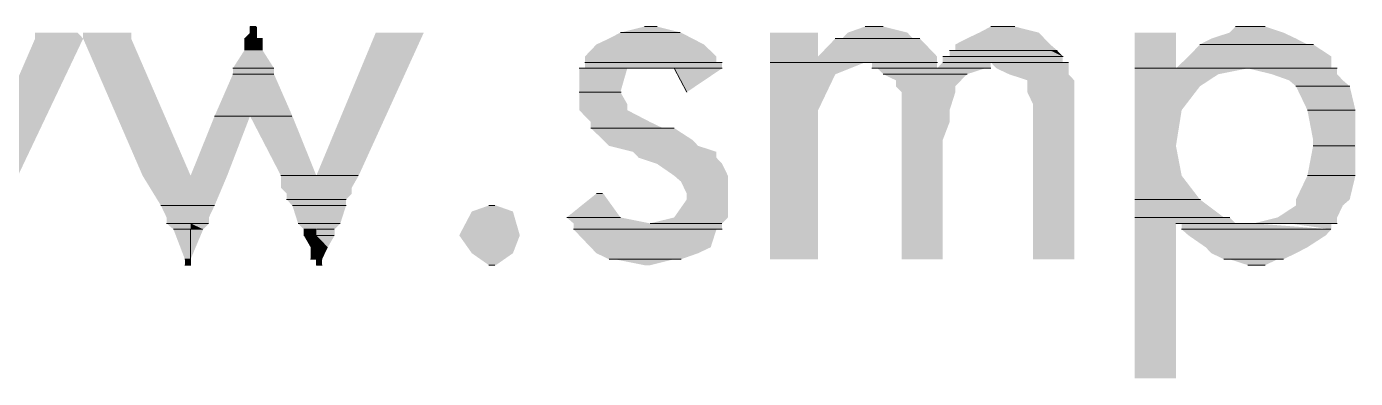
# Model space of a CAD drawing. Header units: inches. Extents: x 0.9 to 46, y 0.8 to 32.4.
# Drawn here: x 44.925 to 45.2959, y 24.5346 to 24.6329 of the extents above; entities that cross this region are included whole.
import ezdxf

# ---------------------------------------------------------------- set-up
doc = ezdxf.new("R2010")
doc.units = ezdxf.units.IN
doc.header["$MEASUREMENT"] = 0
doc.layers.add('PDF_Geometry', color=7, linetype='Continuous')
doc.layers.add('PDF_Solid Fills', color=7, linetype='Continuous')

msp = doc.modelspace()

# ---------------------------------------------------------------- linework, layer by layer
at = {"layer": 'PDF_Geometry', "lineweight": 20}
for points in [[(44.98736, 24.63289), (44.98902, 24.63289)], [(44.98736, 24.6312), (44.98736, 24.63287)], [(44.98736, 24.6312), (44.98736, 24.63287)], [(45.09903, 24.63289), (45.09744, 24.63289), (45.10095, 24.63289)], [(45.16252, 24.63289), (45.15902, 24.63289), (45.16412, 24.63289)], [(45.19762, 24.63289), (45.19411, 24.63289), (45.20081, 24.63289)], [(45.19762, 24.63289), (45.19929, 24.63289)], [(45.19762, 24.63289), (45.20081, 24.63289)], [(45.2659, 24.63289), (45.26239, 24.63289), (45.27069, 24.63289)], [(45.2675, 24.63289), (45.2659, 24.63289), (45.26909, 24.63289)], [(45.2659, 24.63289), (45.27069, 24.63289)], [(44.98577, 24.62954), (44.98744, 24.62954)], [(44.98577, 24.62954), (44.98744, 24.62954)], [(44.98577, 24.62954), (44.98744, 24.62954)], [(44.98577, 24.62954), (44.98744, 24.62954)], [(44.98736, 24.62954), (44.98736, 24.63121)], [(44.98736, 24.6312), (44.98902, 24.6312)], [(44.98736, 24.6312), (44.98902, 24.6312)], [(44.98736, 24.62954), (44.98902, 24.62954)], [(44.98736, 24.62954), (44.98902, 24.62954)], [(44.98736, 24.62954), (44.99069, 24.62954)], [(44.98736, 24.62954), (44.99087, 24.62954)], [(45.09074, 24.6312), (45.1074, 24.6312)], [(45.09074, 24.6312), (45.1074, 24.6312)], [(45.15263, 24.62954), (45.15072, 24.62954), (45.17433, 24.62954)], [(45.15072, 24.62954), (45.17405, 24.62954)], [(45.15072, 24.62954), (45.17405, 24.62954)], [(45.15263, 24.62954), (45.17433, 24.62954)], [(44.98577, 24.62789), (44.98744, 24.62789)], [(44.98577, 24.62789), (44.98744, 24.62789)], [(44.98736, 24.62789), (44.99069, 24.62789)], [(44.98736, 24.62789), (44.99069, 24.62789)], [(45.18262, 24.62454), (45.18071, 24.62454), (45.20241, 24.62454)], [(45.18071, 24.62454), (45.20237, 24.62454)], [(45.18071, 24.62454), (45.20237, 24.62454)], [(45.18071, 24.62454), (45.2007, 24.62454)], [(45.18071, 24.62454), (45.20241, 24.62454), (45.20081, 24.62454)], [(45.18422, 24.62623), (45.18262, 24.62623), (45.2107, 24.62623)], [(45.18262, 24.62454), (45.20432, 24.62454), (45.20241, 24.62454)], [(45.18422, 24.62623), (45.21262, 24.62623), (45.2107, 24.62623)], [(45.20241, 24.62454), (45.20081, 24.62454), (45.21421, 24.62454)], [(45.20432, 24.62454), (45.20241, 24.62454), (45.21421, 24.62454)], [(45.20241, 24.62454), (45.21407, 24.62454)], [(45.20241, 24.62454), (45.21407, 24.62454)], [(45.20241, 24.62454), (45.21407, 24.62454)], [(45.20432, 24.62454), (45.21431, 24.62454)], [(45.2107, 24.62623), (45.21236, 24.62623)], [(45.2525, 24.62789), (45.28417, 24.62789)], [(45.2525, 24.62789), (45.28408, 24.62789)], [(44.98257, 24.62122), (44.98758, 24.62122)], [(44.98257, 24.62122), (44.98758, 24.62122)], [(44.98257, 24.62122), (44.98758, 24.62122)], [(44.98257, 24.62122), (44.98758, 24.62122)], [(44.98736, 24.62122), (44.99402, 24.62122)], [(44.98736, 24.62122), (44.99402, 24.62122)], [(44.98736, 24.62122), (44.99402, 24.62122)], [(44.98736, 24.62122), (44.99402, 24.62122)], [(45.08085, 24.62122), (45.07925, 24.62122), (45.09265, 24.62122)], [(45.08085, 24.62288), (45.08419, 24.62288)], [(45.08085, 24.62288), (45.11754, 24.62288)], [(45.08085, 24.62288), (45.11751, 24.62288)], [(45.08085, 24.62288), (45.08918, 24.62288)], [(45.08085, 24.62288), (45.08914, 24.62288)], [(45.08085, 24.62288), (45.09251, 24.62288)], [(45.08085, 24.62288), (45.09265, 24.62288)], [(45.08085, 24.62288), (45.09918, 24.62288)], [(45.08085, 24.62288), (45.09903, 24.62288)], [(45.08085, 24.62122), (45.09903, 24.62122), (45.09265, 24.62122)], [(45.08404, 24.62288), (45.11754, 24.62288)], [(45.08404, 24.62288), (45.11736, 24.62288)], [(45.08914, 24.62288), (45.11754, 24.62288)], [(45.08914, 24.62288), (45.11747, 24.62288)], [(45.09265, 24.62288), (45.11913, 24.62288)], [(45.09265, 24.62288), (45.11913, 24.62288)], [(45.09903, 24.62122), (45.11913, 24.62122)], [(45.09903, 24.62122), (45.11903, 24.62122)], [(45.10414, 24.62122), (45.11913, 24.62122)], [(45.10414, 24.62122), (45.11914, 24.62122)], [(45.10573, 24.62122), (45.10924, 24.61455), (45.10924, 24.61455)], [(45.13253, 24.62288), (45.14919, 24.62288)], [(45.13253, 24.62288), (45.14912, 24.62288)], [(45.13253, 24.62288), (45.15919, 24.62288)], [(45.13253, 24.62288), (45.15902, 24.62288)], [(45.14593, 24.62288), (45.17912, 24.62288)], [(45.14593, 24.62288), (45.17927, 24.62288)], [(45.14912, 24.62288), (45.17912, 24.62288)], [(45.14912, 24.62288), (45.17912, 24.62288)], [(45.16093, 24.62122), (45.18071, 24.62122)], [(45.16093, 24.62122), (45.18071, 24.62122)], [(45.17912, 24.62122), (45.19252, 24.62122)], [(45.17912, 24.62122), (45.19411, 24.62122), (45.19252, 24.62122)], [(45.18071, 24.62288), (45.19904, 24.62288)], [(45.18071, 24.62288), (45.20081, 24.62288), (45.19922, 24.62288)], [(45.18071, 24.62288), (45.19904, 24.62288)], [(45.18071, 24.62288), (45.19904, 24.62288)], [(45.18071, 24.62288), (45.19737, 24.62288)], [(45.18071, 24.62288), (45.19922, 24.62288), (45.19762, 24.62288)], [(45.18071, 24.62288), (45.19403, 24.62288)], [(45.18071, 24.62288), (45.19762, 24.62288), (45.19411, 24.62288)], [(45.19762, 24.62288), (45.19411, 24.62288), (45.21581, 24.62288)], [(45.19922, 24.62288), (45.19762, 24.62288), (45.21421, 24.62288)], [(45.19762, 24.62288), (45.21581, 24.62288)], [(45.20081, 24.62288), (45.19922, 24.62288), (45.21421, 24.62288)], [(45.19922, 24.62288), (45.21421, 24.62288)], [(45.19922, 24.62288), (45.21421, 24.62288)], [(45.19922, 24.62288), (45.21421, 24.62288)], [(45.20081, 24.62288), (45.21415, 24.62288)], [(45.23431, 24.62122), (45.26598, 24.62122)], [(45.23431, 24.62122), (45.2659, 24.62122)], [(45.2458, 24.62122), (45.29079, 24.62122)], [(45.2458, 24.62122), (45.29079, 24.62122)], [(44.98257, 24.61956), (44.98758, 24.61956)], [(44.98257, 24.61956), (44.98758, 24.61956)], [(44.98257, 24.61956), (44.98758, 24.61956)], [(44.98257, 24.61956), (44.98758, 24.61956)], [(44.98257, 24.61956), (44.98758, 24.61956)], [(44.98257, 24.61956), (44.98758, 24.61956)], [(44.98736, 24.61956), (44.99402, 24.61956)], [(44.98736, 24.61956), (44.99402, 24.61956)], [(44.98736, 24.61956), (44.99402, 24.61956)], [(44.98736, 24.61956), (44.99402, 24.61956)], [(44.98736, 24.61956), (44.99402, 24.61956)], [(44.98736, 24.61956), (44.99402, 24.61956)], [(45.16412, 24.61956), (45.18746, 24.61956)], [(45.16412, 24.61956), (45.18741, 24.61956)], [(45.18581, 24.61956), (45.18748, 24.61956)], [(45.07925, 24.61455), (45.09093, 24.61455)], [(45.07925, 24.61455), (45.09093, 24.61455)], [(45.2793, 24.61621), (45.2943, 24.61621)], [(45.2793, 24.61621), (45.2943, 24.61621)], [(45.28249, 24.60954), (45.29582, 24.60954)], [(45.28249, 24.60954), (45.29582, 24.60954)], [(44.97747, 24.60788), (44.98748, 24.60788)], [(44.97747, 24.60788), (44.98748, 24.60788)], [(44.98736, 24.60788), (44.99903, 24.60788)], [(44.98736, 24.60788), (44.99903, 24.60788)], [(45.08244, 24.60453), (45.10577, 24.60453)], [(45.08244, 24.60453), (45.10573, 24.60453)], [(45.28408, 24.59955), (45.29575, 24.59955)], [(45.28408, 24.59955), (45.29575, 24.59955)], [(44.99598, 24.59123), (45.00598, 24.59123)], [(44.99598, 24.59123), (45.00598, 24.59123)], [(44.99598, 24.59123), (45.00598, 24.59123)], [(44.99598, 24.59123), (45.00598, 24.59123)], [(45.00587, 24.59123), (45.01753, 24.59123)], [(45.00587, 24.59123), (45.01753, 24.59123)], [(45.00587, 24.59123), (45.01753, 24.59123)], [(45.00587, 24.59123), (45.01753, 24.59123)], [(45.28249, 24.59123), (45.29582, 24.59123)], [(45.28249, 24.59123), (45.29582, 24.59123)], [(44.99757, 24.58456), (45.00591, 24.58456)], [(44.99757, 24.58456), (45.00591, 24.58456)], [(44.99757, 24.58456), (45.00591, 24.58456)], [(44.99757, 24.58456), (45.00591, 24.58456)], [(45.00587, 24.58456), (45.01419, 24.58456)], [(45.00587, 24.58456), (45.01419, 24.58456)], [(45.00587, 24.58456), (45.01419, 24.58456)], [(45.00587, 24.58456), (45.01419, 24.58456)], [(45.08404, 24.58622), (45.08569, 24.58622)], [(45.23431, 24.58456), (45.25265, 24.58456)], [(45.23431, 24.58456), (45.25265, 24.58456)], [(44.96247, 24.5829), (44.9708, 24.5829)], [(44.96247, 24.5829), (44.9708, 24.5829)], [(44.97077, 24.5829), (44.97744, 24.5829)], [(44.97077, 24.5829), (44.97744, 24.5829)], [(44.99917, 24.5829), (45.00583, 24.5829)], [(44.99917, 24.5829), (45.00583, 24.5829)], [(44.99917, 24.5829), (45.00583, 24.5829)], [(44.99917, 24.5829), (45.00583, 24.5829)], [(44.99917, 24.5829), (45.00583, 24.5829)], [(44.99917, 24.5829), (45.00583, 24.5829)], [(45.00587, 24.5829), (45.01419, 24.5829)], [(45.00587, 24.5829), (45.01419, 24.5829)], [(45.00587, 24.5829), (45.01419, 24.5829)], [(45.00587, 24.5829), (45.01419, 24.5829)], [(45.00587, 24.5829), (45.01419, 24.5829)], [(45.00587, 24.5829), (45.01419, 24.5829)], [(45.05404, 24.5829), (45.0557, 24.5829)], [(44.96407, 24.57789), (44.97074, 24.57789)], [(44.96407, 24.57789), (44.97074, 24.57789)], [(44.96407, 24.57789), (44.97074, 24.57789)], [(44.96407, 24.57789), (44.97074, 24.57789)], [(44.96599, 24.57623), (44.97098, 24.57623)], [(44.96599, 24.57623), (44.97098, 24.57623)], [(44.97077, 24.57789), (44.97577, 24.57789)], [(44.97077, 24.57789), (44.97577, 24.57789)], [(44.97077, 24.57789), (44.97577, 24.57789)], [(44.97077, 24.57789), (44.97577, 24.57789)], [(44.97077, 24.57623), (44.97411, 24.57623)], [(44.97077, 24.57623), (44.97411, 24.57623)], [(44.97077, 24.56787), (44.97077, 24.57621)], [(45.00076, 24.57789), (45.00577, 24.57789)], [(45.00076, 24.57789), (45.00577, 24.57789)], [(45.00076, 24.57789), (45.00577, 24.57789)], [(45.00076, 24.57789), (45.00577, 24.57789)], [(45.00236, 24.57623), (45.0057, 24.57623)], [(45.00236, 24.57623), (45.0057, 24.57623)], [(45.00587, 24.57789), (45.01252, 24.57789)], [(45.00587, 24.57789), (45.01252, 24.57789)], [(45.00587, 24.57789), (45.01252, 24.57789)], [(45.00587, 24.57789), (45.01252, 24.57789)], [(45.00587, 24.57623), (45.01087, 24.57623)], [(45.00587, 24.57623), (45.01087, 24.57623)], [(45.07574, 24.57955), (45.09075, 24.57955)], [(45.07574, 24.57955), (45.09075, 24.57955)], [(45.07766, 24.57623), (45.07931, 24.57623)], [(45.07766, 24.57623), (45.07931, 24.57623)], [(45.07766, 24.57623), (45.08914, 24.57623), (45.07925, 24.57623)], [(45.08914, 24.57623), (45.07766, 24.57623), (45.11754, 24.57623)], [(45.08914, 24.57623), (45.11913, 24.57623), (45.11754, 24.57623)], [(45.09903, 24.57789), (45.11903, 24.57789)], [(45.09903, 24.57789), (45.11903, 24.57789)], [(45.23431, 24.57955), (45.25597, 24.57955)], [(45.23431, 24.57955), (45.2592, 24.57955), (45.25569, 24.57955)], [(45.23431, 24.57955), (45.25098, 24.57955)], [(45.23431, 24.57955), (45.25569, 24.57955), (45.2509, 24.57955)], [(45.2458, 24.57789), (45.2659, 24.57789)], [(45.2458, 24.57789), (45.2659, 24.57789)], [(45.24739, 24.57789), (45.26738, 24.57789)], [(45.24739, 24.57789), (45.2675, 24.57789)], [(45.24739, 24.57623), (45.28906, 24.57623)], [(45.24739, 24.57623), (45.28906, 24.57623)], [(45.25569, 24.57955), (45.2509, 24.57955), (45.26079, 24.57955)], [(45.25569, 24.57955), (45.25903, 24.57955)], [(45.25569, 24.57955), (45.26079, 24.57955)], [(45.2675, 24.57789), (45.2659, 24.57789), (45.28919, 24.57789)], [(45.2659, 24.57789), (45.28919, 24.57789)], [(45.2659, 24.57789), (45.28923, 24.57789)], [(45.2675, 24.57789), (45.29079, 24.57789), (45.28919, 24.57789)], [(45.2675, 24.57789), (45.28919, 24.57789)], [(45.2675, 24.57789), (45.28917, 24.57789)], [(45.00236, 24.57454), (45.0057, 24.57454)], [(45.00236, 24.57454), (45.0057, 24.57454)], [(45.00587, 24.57454), (45.01087, 24.57454)], [(45.00587, 24.57454), (45.01087, 24.57454)], [(44.96918, 24.56787), (44.97083, 24.56787)], [(44.96918, 24.56787), (44.97083, 24.56787)], [(44.96918, 24.56787), (44.97083, 24.56787)], [(44.96918, 24.56787), (44.97083, 24.56787)], [(44.96918, 24.56787), (44.97083, 24.56787)], [(44.96918, 24.56787), (44.97083, 24.56787)], [(44.96918, 24.56621), (44.97083, 24.56621)], [(44.96918, 24.56621), (44.97083, 24.56621)], [(44.96918, 24.56621), (44.97083, 24.56621)], [(44.97077, 24.56621), (44.97077, 24.56787)], [(44.97077, 24.56621), (44.97077, 24.56787)], [(45.00427, 24.56787), (45.00594, 24.56787)], [(45.00427, 24.56787), (45.00594, 24.56787)], [(45.00587, 24.56787), (45.00753, 24.56787)], [(45.00587, 24.56787), (45.00753, 24.56787)], [(45.00587, 24.56787), (45.00753, 24.56787)], [(45.00587, 24.56787), (45.00753, 24.56787)], [(45.00587, 24.56787), (45.00753, 24.56787)], [(45.00587, 24.56787), (45.00753, 24.56787)], [(45.00587, 24.56787), (45.00753, 24.56787)], [(45.00587, 24.56787), (45.00753, 24.56787)], [(45.00587, 24.56621), (45.00587, 24.56787)], [(45.00587, 24.56621), (45.00587, 24.56787)], [(45.00587, 24.56621), (45.00753, 24.56621)], [(45.05404, 24.56621), (45.0557, 24.56621)], [(45.08755, 24.56787), (45.10573, 24.56787)], [(45.08755, 24.56787), (45.10765, 24.56787), (45.10573, 24.56787)], [(45.2592, 24.56787), (45.27419, 24.56787)], [(45.2592, 24.56787), (45.27579, 24.56787), (45.27419, 24.56787)], [(45.2659, 24.56621), (45.27069, 24.56621), (45.2675, 24.56621)]]:
    msp.add_lwpolyline(points, close=True, dxfattribs=at)
at = {"layer": 'PDF_Solid Fills', "lineweight": 20, "transparency": 33554559}
for points in [[(44.98736, 24.63289), (44.98736, 24.6312), (44.98928, 24.6312)], [(44.98736, 24.63289), (44.98928, 24.63289), (44.98928, 24.6312)], [(45.09744, 24.63289), (45.09074, 24.6312), (45.10765, 24.6312)], [(45.09744, 24.63289), (45.10095, 24.63289), (45.10765, 24.6312)], [(45.15902, 24.63289), (45.15423, 24.6312), (45.17082, 24.6312)], [(45.15902, 24.63289), (45.16412, 24.63289), (45.17082, 24.6312)], [(45.19411, 24.63289), (45.19092, 24.6312), (45.20751, 24.6312)], [(45.19411, 24.63289), (45.20081, 24.63289), (45.20751, 24.6312)], [(45.26239, 24.63289), (45.26079, 24.6312), (45.27579, 24.6312)], [(45.26239, 24.63289), (45.27069, 24.63289), (45.27579, 24.6312)], [(44.92738, 24.62954), (44.91079, 24.59123), (44.92259, 24.59123)], [(44.92738, 24.62954), (44.94078, 24.62954), (44.92259, 24.59123)], [(44.92738, 24.6312), (44.92738, 24.62954), (44.94078, 24.62954)], [(44.92738, 24.6312), (44.93918, 24.6312), (44.94078, 24.62954)], [(44.94078, 24.6312), (44.94078, 24.62954), (44.95418, 24.62954)], [(44.94078, 24.6312), (44.95418, 24.6312), (44.95418, 24.62954)], [(44.94078, 24.62954), (44.95737, 24.59123), (44.97077, 24.59123)], [(44.94078, 24.62954), (44.95418, 24.62954), (44.97077, 24.59123)], [(44.98736, 24.6312), (44.98577, 24.62954), (44.98736, 24.62954)], [(44.98577, 24.62954), (44.98577, 24.62789), (44.98736, 24.62789)], [(44.98577, 24.62954), (44.98736, 24.62954), (44.98736, 24.62789)], [(44.98736, 24.6312), (44.98736, 24.62954), (44.98928, 24.62954)], [(44.98736, 24.6312), (44.98928, 24.6312), (44.98928, 24.62954)], [(44.98736, 24.62954), (44.98736, 24.62789), (44.99087, 24.62789)], [(44.98736, 24.62954), (44.99087, 24.62954), (44.99087, 24.62789)], [(45.02246, 24.6312), (45.00587, 24.59123), (45.01767, 24.59123)], [(45.02246, 24.6312), (45.03586, 24.6312), (45.01767, 24.59123)], [(45.08755, 24.62954), (45.08404, 24.62789), (45.11403, 24.62789)], [(45.09074, 24.6312), (45.08755, 24.62954), (45.11084, 24.62954)], [(45.08755, 24.62954), (45.11084, 24.62954), (45.11403, 24.62789)], [(45.09074, 24.6312), (45.10765, 24.6312), (45.11084, 24.62954)], [(45.13253, 24.6312), (45.13253, 24.62288), (45.14593, 24.62288)], [(45.13253, 24.6312), (45.14593, 24.6312), (45.14593, 24.62288)], [(45.15072, 24.62954), (45.14593, 24.62454), (45.17912, 24.62454)], [(45.15072, 24.62954), (45.17433, 24.62954), (45.17912, 24.62454)], [(45.15423, 24.6312), (45.15263, 24.62954), (45.17241, 24.62954)], [(45.15423, 24.6312), (45.17082, 24.6312), (45.17241, 24.62954)], [(45.18741, 24.62954), (45.18422, 24.62789), (45.2107, 24.62789)], [(45.19092, 24.6312), (45.18741, 24.62954), (45.20911, 24.62954)], [(45.18741, 24.62954), (45.20911, 24.62954), (45.2107, 24.62789)], [(45.19092, 24.6312), (45.20751, 24.6312), (45.20911, 24.62954)], [(45.23431, 24.6312), (45.23431, 24.62122), (45.2458, 24.62122)], [(45.23431, 24.6312), (45.2458, 24.6312), (45.2458, 24.62122)], [(45.25569, 24.62954), (45.2525, 24.62789), (45.28249, 24.62789)], [(45.26079, 24.6312), (45.25569, 24.62954), (45.2793, 24.62954)], [(45.25569, 24.62954), (45.2793, 24.62954), (45.28249, 24.62789)], [(45.26079, 24.6312), (45.27579, 24.6312), (45.2793, 24.62954)], [(44.98577, 24.62623), (44.98257, 24.62122), (44.98736, 24.62122)], [(44.98577, 24.62789), (44.98577, 24.62623), (44.98736, 24.62623)], [(44.98577, 24.62789), (44.98736, 24.62789), (44.98736, 24.62623)], [(44.98577, 24.62623), (44.98736, 24.62623), (44.98736, 24.62122)], [(44.98736, 24.62789), (44.98736, 24.62623), (44.99087, 24.62623)], [(44.98736, 24.62789), (44.99087, 24.62789), (44.99087, 24.62623)], [(44.98736, 24.62623), (44.98736, 24.62122), (44.99406, 24.62122)], [(44.98736, 24.62623), (44.99087, 24.62623), (44.99406, 24.62122)], [(45.08404, 24.62789), (45.08085, 24.62454), (45.11754, 24.62454)], [(45.08085, 24.62454), (45.08085, 24.62288), (45.11754, 24.62288)], [(45.08085, 24.62454), (45.11754, 24.62454), (45.11754, 24.62288)], [(45.08404, 24.62789), (45.11403, 24.62789), (45.11754, 24.62454)], [(45.14593, 24.62454), (45.14593, 24.62288), (45.17912, 24.62288)], [(45.14593, 24.62454), (45.17912, 24.62454), (45.17912, 24.62288)], [(45.18071, 24.62454), (45.18071, 24.62288), (45.20081, 24.62288)], [(45.18071, 24.62454), (45.20081, 24.62454), (45.20081, 24.62288)], [(45.18262, 24.62623), (45.18262, 24.62454), (45.20432, 24.62454)], [(45.18262, 24.62623), (45.2107, 24.62623), (45.20432, 24.62454)], [(45.18422, 24.62789), (45.18422, 24.62623), (45.21262, 24.62623)], [(45.18422, 24.62789), (45.2107, 24.62789), (45.21262, 24.62623)], [(45.20081, 24.62454), (45.20081, 24.62288), (45.21421, 24.62288)], [(45.20081, 24.62454), (45.21421, 24.62454), (45.21421, 24.62288)], [(45.2107, 24.62623), (45.20432, 24.62454), (45.21421, 24.62454)], [(45.2107, 24.62623), (45.21262, 24.62623), (45.21421, 24.62454)], [(45.24931, 24.62454), (45.2458, 24.62122), (45.28919, 24.62122)], [(45.2525, 24.62789), (45.24931, 24.62454), (45.28919, 24.62454)], [(45.24931, 24.62454), (45.28919, 24.62454), (45.28919, 24.62122)], [(45.2525, 24.62789), (45.28408, 24.62789), (45.28919, 24.62454)], [(44.98257, 24.62122), (44.98257, 24.61956), (44.98736, 24.61956)], [(44.98257, 24.62122), (44.98736, 24.62122), (44.98736, 24.61956)], [(44.98736, 24.62122), (44.98736, 24.61956), (44.99406, 24.61956)], [(44.98736, 24.62122), (44.99406, 24.62122), (44.99406, 24.61956)], [(45.07925, 24.62122), (45.07925, 24.61455), (45.09074, 24.61455)], [(45.07925, 24.62122), (45.09265, 24.62122), (45.09074, 24.61455)], [(45.08085, 24.62288), (45.08085, 24.62122), (45.09903, 24.62122)], [(45.08085, 24.62288), (45.09903, 24.62288), (45.09903, 24.62122)], [(45.09903, 24.62288), (45.09903, 24.62122), (45.11913, 24.62122)], [(45.09903, 24.62288), (45.11913, 24.62288), (45.11913, 24.62122)], [(45.10573, 24.62122), (45.11913, 24.62122), (45.10924, 24.61455)], [(45.13253, 24.62288), (45.13253, 24.61956), (45.15072, 24.61956)], [(45.13253, 24.62288), (45.15902, 24.62288), (45.15072, 24.61956)], [(45.16093, 24.62288), (45.16093, 24.62122), (45.17912, 24.62122)], [(45.16093, 24.62288), (45.17912, 24.62288), (45.17912, 24.62122)], [(45.16252, 24.62122), (45.16412, 24.61956), (45.18581, 24.61956)], [(45.16252, 24.62122), (45.18071, 24.62122), (45.18581, 24.61956)], [(45.18071, 24.62288), (45.17912, 24.62122), (45.19411, 24.62122)], [(45.18071, 24.62288), (45.19411, 24.62288), (45.19411, 24.62122)], [(45.18071, 24.62122), (45.18581, 24.61956), (45.18741, 24.61956)], [(45.18071, 24.62122), (45.19252, 24.62122), (45.18741, 24.61956)], [(45.19411, 24.62288), (45.19571, 24.62122), (45.21581, 24.62122)], [(45.19411, 24.62288), (45.21581, 24.62288), (45.21581, 24.62122)], [(45.19571, 24.62122), (45.19922, 24.61956), (45.21581, 24.61956)], [(45.19571, 24.62122), (45.21581, 24.62122), (45.21581, 24.61956)], [(45.23431, 24.62122), (45.23431, 24.61956), (45.2576, 24.61956)], [(45.23431, 24.62122), (45.2659, 24.62122), (45.2576, 24.61956)], [(45.2659, 24.62122), (45.2726, 24.61956), (45.29079, 24.61956)], [(45.2659, 24.62122), (45.29079, 24.62122), (45.29079, 24.61956)], [(44.98257, 24.61956), (44.97747, 24.60788), (44.98736, 24.60788)], [(44.98257, 24.61956), (44.98736, 24.61956), (44.98736, 24.60788)], [(44.98736, 24.61956), (44.98736, 24.60788), (44.99917, 24.60788)], [(44.98736, 24.61956), (44.99406, 24.61956), (44.99917, 24.60788)], [(45.13253, 24.61956), (45.13253, 24.61621), (45.14912, 24.61621)], [(45.13253, 24.61956), (45.15072, 24.61956), (45.14912, 24.61621)], [(45.16412, 24.61956), (45.16763, 24.61787), (45.18581, 24.61787)], [(45.16412, 24.61956), (45.18741, 24.61956), (45.18581, 24.61787)], [(45.16763, 24.61787), (45.16763, 24.61621), (45.18422, 24.61621)], [(45.16763, 24.61787), (45.18581, 24.61787), (45.18422, 24.61621)], [(45.19922, 24.61956), (45.20432, 24.61787), (45.2174, 24.61787)], [(45.19922, 24.61956), (45.21581, 24.61956), (45.2174, 24.61787)], [(45.20432, 24.61787), (45.20432, 24.61455), (45.2174, 24.61455)], [(45.20432, 24.61787), (45.2174, 24.61787), (45.2174, 24.61455)], [(45.23431, 24.61956), (45.23431, 24.61621), (45.2525, 24.61621)], [(45.23431, 24.61956), (45.2576, 24.61956), (45.2525, 24.61621)], [(45.2726, 24.61956), (45.27738, 24.61787), (45.29238, 24.61787)], [(45.2726, 24.61956), (45.29079, 24.61956), (45.29238, 24.61787)], [(45.27738, 24.61787), (45.2793, 24.61621), (45.29429, 24.61621)], [(45.27738, 24.61787), (45.29238, 24.61787), (45.29429, 24.61621)], [(45.07925, 24.61455), (45.07925, 24.6112), (45.09265, 24.6112)], [(45.07925, 24.61455), (45.09074, 24.61455), (45.09265, 24.6112)], [(45.13253, 24.61621), (45.13253, 24.60954), (45.14593, 24.60954)], [(45.13253, 24.61621), (45.14912, 24.61621), (45.14593, 24.60954)], [(45.16763, 24.61621), (45.16922, 24.61455), (45.18422, 24.61455)], [(45.16763, 24.61621), (45.18422, 24.61621), (45.18422, 24.61455)], [(45.16922, 24.61455), (45.16922, 24.60954), (45.18262, 24.60954)], [(45.16922, 24.61455), (45.18422, 24.61455), (45.18262, 24.60954)], [(45.20432, 24.61455), (45.20591, 24.6112), (45.2174, 24.6112)], [(45.20432, 24.61455), (45.2174, 24.61455), (45.2174, 24.6112)], [(45.23431, 24.61621), (45.23431, 24.60954), (45.24739, 24.60954)], [(45.23431, 24.61621), (45.2525, 24.61621), (45.24739, 24.60954)], [(45.2793, 24.61621), (45.28249, 24.60954), (45.29589, 24.60954)], [(45.2793, 24.61621), (45.29429, 24.61621), (45.29589, 24.60954)], [(45.07925, 24.6112), (45.07925, 24.60954), (45.09265, 24.60954)], [(45.07925, 24.6112), (45.09265, 24.6112), (45.09265, 24.60954)], [(45.07925, 24.60954), (45.08244, 24.60622), (45.09903, 24.60622)], [(45.07925, 24.60954), (45.09265, 24.60954), (45.09903, 24.60622)], [(45.13253, 24.60954), (45.13253, 24.59955), (45.14593, 24.59955)], [(45.13253, 24.60954), (45.14593, 24.60954), (45.14593, 24.59955)], [(45.16922, 24.60954), (45.16922, 24.60622), (45.18262, 24.60622)], [(45.16922, 24.60954), (45.18262, 24.60954), (45.18262, 24.60622)], [(45.20591, 24.6112), (45.20591, 24.60954), (45.2174, 24.60954)], [(45.20591, 24.6112), (45.2174, 24.6112), (45.2174, 24.60954)], [(45.20591, 24.60954), (45.20591, 24.60622), (45.2174, 24.60622)], [(45.20591, 24.60954), (45.2174, 24.60954), (45.2174, 24.60622)], [(45.23431, 24.60954), (45.23431, 24.59955), (45.2458, 24.59955)], [(45.23431, 24.60954), (45.24739, 24.60954), (45.2458, 24.59955)], [(45.28249, 24.60954), (45.28408, 24.60121), (45.29589, 24.60121)], [(45.28249, 24.60954), (45.29589, 24.60954), (45.29589, 24.60121)], [(44.97747, 24.60788), (44.97077, 24.59123), (44.98098, 24.59123)], [(44.97747, 24.60788), (44.98736, 24.60788), (44.98098, 24.59123)], [(44.98736, 24.60788), (44.99598, 24.59123), (45.00587, 24.59123)], [(44.98736, 24.60788), (44.99917, 24.60788), (45.00587, 24.59123)], [(45.08244, 24.60622), (45.08244, 24.60453), (45.10254, 24.60453)], [(45.08244, 24.60622), (45.09903, 24.60622), (45.10254, 24.60453)], [(45.16922, 24.60622), (45.16922, 24.60121), (45.18071, 24.60121)], [(45.16922, 24.60622), (45.18262, 24.60622), (45.18071, 24.60121)], [(45.20591, 24.60622), (45.20591, 24.56787), (45.2174, 24.56787)], [(45.20591, 24.60622), (45.2174, 24.60622), (45.2174, 24.56787)], [(45.08244, 24.60453), (45.08595, 24.60121), (45.11084, 24.60121)], [(45.08244, 24.60453), (45.10573, 24.60453), (45.11084, 24.60121)], [(45.08595, 24.60121), (45.08755, 24.59955), (45.11243, 24.59955)], [(45.08595, 24.60121), (45.11084, 24.60121), (45.11243, 24.59955)], [(45.08755, 24.59955), (45.09424, 24.59789), (45.11754, 24.59789)], [(45.08755, 24.59955), (45.11243, 24.59955), (45.11754, 24.59789)], [(45.13253, 24.59955), (45.13253, 24.59789), (45.14593, 24.59789)], [(45.13253, 24.59955), (45.14593, 24.59955), (45.14593, 24.59789)], [(45.16922, 24.60121), (45.16922, 24.59955), (45.18071, 24.59955)], [(45.16922, 24.60121), (45.18071, 24.60121), (45.18071, 24.59955)], [(45.16922, 24.59955), (45.16922, 24.56787), (45.18071, 24.56787)], [(45.16922, 24.59955), (45.18071, 24.59955), (45.18071, 24.56787)], [(45.23431, 24.59955), (45.23431, 24.59123), (45.24739, 24.59123)], [(45.23431, 24.59955), (45.2458, 24.59955), (45.24739, 24.59123)], [(45.28408, 24.59955), (45.28249, 24.59123), (45.29589, 24.59123)], [(45.28408, 24.60121), (45.28408, 24.59955), (45.29589, 24.59955)], [(45.28408, 24.60121), (45.29589, 24.60121), (45.29589, 24.59955)], [(45.28408, 24.59955), (45.29589, 24.59955), (45.29589, 24.59123)], [(45.09424, 24.59789), (45.09584, 24.59624), (45.11754, 24.59624)], [(45.09424, 24.59789), (45.11754, 24.59789), (45.11754, 24.59624)], [(45.09584, 24.59624), (45.10095, 24.59454), (45.11913, 24.59454)], [(45.09584, 24.59624), (45.11754, 24.59624), (45.11913, 24.59454)], [(45.13253, 24.59789), (45.13253, 24.56787), (45.14593, 24.56787)], [(45.13253, 24.59789), (45.14593, 24.59789), (45.14593, 24.56787)], [(44.95737, 24.59123), (44.96247, 24.5829), (44.97077, 24.5829)], [(44.95737, 24.59123), (44.97077, 24.59123), (44.97077, 24.5829)], [(44.97077, 24.59123), (44.97077, 24.5829), (44.97747, 24.5829)], [(44.97077, 24.59123), (44.98098, 24.59123), (44.97747, 24.5829)], [(44.99598, 24.59123), (44.99598, 24.58788), (45.00587, 24.58788)], [(44.99598, 24.59123), (45.00587, 24.59123), (45.00587, 24.58788)], [(45.00587, 24.59123), (45.00587, 24.58788), (45.01576, 24.58788)], [(45.00587, 24.59123), (45.01767, 24.59123), (45.01576, 24.58788)], [(45.10095, 24.59454), (45.10573, 24.59123), (45.12073, 24.59123)], [(45.10095, 24.59454), (45.11913, 24.59454), (45.12073, 24.59123)], [(45.10573, 24.59123), (45.10765, 24.58957), (45.12073, 24.58957)], [(45.10573, 24.59123), (45.12073, 24.59123), (45.12073, 24.58957)], [(45.23431, 24.59123), (45.23431, 24.58456), (45.2525, 24.58456)], [(45.23431, 24.59123), (45.24739, 24.59123), (45.2525, 24.58456)], [(45.28249, 24.59123), (45.2793, 24.58456), (45.29429, 24.58456)], [(45.28249, 24.59123), (45.29589, 24.59123), (45.29429, 24.58456)], [(44.99598, 24.58788), (44.99757, 24.58622), (45.00587, 24.58622)], [(44.99598, 24.58788), (45.00587, 24.58788), (45.00587, 24.58622)], [(45.00587, 24.58788), (45.00587, 24.58622), (45.01576, 24.58622)], [(45.00587, 24.58788), (45.01576, 24.58788), (45.01576, 24.58622)], [(45.10765, 24.58957), (45.10924, 24.58622), (45.12073, 24.58622)], [(45.10765, 24.58957), (45.12073, 24.58957), (45.12073, 24.58622)], [(44.99757, 24.58622), (44.99757, 24.58456), (45.00587, 24.58456)], [(44.99757, 24.58622), (45.00587, 24.58622), (45.00587, 24.58456)], [(44.99757, 24.58456), (44.99917, 24.5829), (45.00587, 24.5829)], [(44.99757, 24.58456), (45.00587, 24.58456), (45.00587, 24.5829)], [(45.00587, 24.58622), (45.00587, 24.58456), (45.01416, 24.58456)], [(45.00587, 24.58622), (45.01576, 24.58622), (45.01416, 24.58456)], [(45.00587, 24.58456), (45.00587, 24.5829), (45.01416, 24.5829)], [(45.00587, 24.58456), (45.01416, 24.58456), (45.01416, 24.5829)], [(45.08404, 24.58622), (45.07574, 24.57955), (45.09074, 24.57955)], [(45.08404, 24.58622), (45.08595, 24.58622), (45.09074, 24.57955)], [(45.10924, 24.58456), (45.10573, 24.57955), (45.12073, 24.57955)], [(45.10924, 24.58622), (45.10924, 24.58456), (45.12073, 24.58456)], [(45.10924, 24.58622), (45.12073, 24.58622), (45.12073, 24.58456)], [(45.10924, 24.58456), (45.12073, 24.58456), (45.12073, 24.57955)], [(45.23431, 24.58456), (45.23431, 24.57955), (45.2592, 24.57955)], [(45.23431, 24.58456), (45.2525, 24.58456), (45.2592, 24.57955)], [(45.2793, 24.58456), (45.2793, 24.5829), (45.29238, 24.5829)], [(45.2793, 24.58456), (45.29429, 24.58456), (45.29238, 24.5829)], [(44.96247, 24.5829), (44.96407, 24.57955), (44.97077, 24.57955)], [(44.96247, 24.5829), (44.97077, 24.5829), (44.97077, 24.57955)], [(44.97077, 24.5829), (44.97077, 24.57955), (44.97588, 24.57955)], [(44.97077, 24.5829), (44.97747, 24.5829), (44.97588, 24.57955)], [(44.99917, 24.5829), (45.00076, 24.57789), (45.00587, 24.57789)], [(44.99917, 24.5829), (45.00587, 24.5829), (45.00587, 24.57789)], [(45.00587, 24.5829), (45.00587, 24.57789), (45.01257, 24.57789)], [(45.00587, 24.5829), (45.01416, 24.5829), (45.01257, 24.57789)], [(45.04926, 24.58121), (45.04575, 24.57454), (45.06266, 24.57454)], [(45.05404, 24.5829), (45.04926, 24.58121), (45.06074, 24.58121)], [(45.04926, 24.58121), (45.06074, 24.58121), (45.06266, 24.57454)], [(45.05404, 24.5829), (45.05596, 24.5829), (45.06074, 24.58121)], [(45.2793, 24.5829), (45.27419, 24.57955), (45.29079, 24.57955)], [(45.2793, 24.5829), (45.29238, 24.5829), (45.29079, 24.57955)], [(44.96407, 24.57955), (44.96407, 24.57789), (44.97077, 24.57789)], [(44.96407, 24.57955), (44.97077, 24.57955), (44.97077, 24.57789)], [(44.96407, 24.57789), (44.96599, 24.57623), (44.97077, 24.57623)], [(44.96407, 24.57789), (44.97077, 24.57789), (44.97077, 24.57623)], [(44.96599, 24.57623), (44.96918, 24.56787), (44.97077, 24.56787)], [(44.96599, 24.57623), (44.97077, 24.57623), (44.97077, 24.56787)], [(44.97077, 24.57955), (44.97077, 24.57789), (44.97588, 24.57789)], [(44.97077, 24.57955), (44.97588, 24.57955), (44.97588, 24.57789)], [(44.97077, 24.57789), (44.97077, 24.57623), (44.97428, 24.57623)], [(44.97077, 24.57789), (44.97588, 24.57789), (44.97428, 24.57623)], [(44.97077, 24.57623), (44.97428, 24.57623), (44.97077, 24.56787)], [(45.00076, 24.57789), (45.00236, 24.57623), (45.00587, 24.57623)], [(45.00076, 24.57789), (45.00587, 24.57789), (45.00587, 24.57623)], [(45.00236, 24.57623), (45.00236, 24.57454), (45.00587, 24.57454)], [(45.00236, 24.57623), (45.00587, 24.57623), (45.00587, 24.57454)], [(45.00587, 24.57789), (45.00587, 24.57623), (45.01097, 24.57623)], [(45.00587, 24.57789), (45.01257, 24.57789), (45.01097, 24.57623)], [(45.00587, 24.57623), (45.00587, 24.57454), (45.01097, 24.57454)], [(45.00587, 24.57623), (45.01097, 24.57623), (45.01097, 24.57454)], [(45.07574, 24.57955), (45.07766, 24.57789), (45.09903, 24.57789)], [(45.07574, 24.57955), (45.09074, 24.57955), (45.09903, 24.57789)], [(45.07766, 24.57789), (45.07766, 24.57623), (45.08914, 24.57623)], [(45.07766, 24.57789), (45.09903, 24.57789), (45.08914, 24.57623)], [(45.07766, 24.57623), (45.08244, 24.57122), (45.11594, 24.57122)], [(45.07766, 24.57623), (45.11754, 24.57623), (45.11594, 24.57122)], [(45.09903, 24.57789), (45.08914, 24.57623), (45.11913, 24.57623)], [(45.10573, 24.57955), (45.09903, 24.57789), (45.11913, 24.57789)], [(45.09903, 24.57789), (45.11913, 24.57789), (45.11913, 24.57623)], [(45.10573, 24.57955), (45.12073, 24.57955), (45.11913, 24.57789)], [(45.23431, 24.57955), (45.23431, 24.57789), (45.2458, 24.57789)], [(45.23431, 24.57955), (45.2509, 24.57955), (45.2458, 24.57789)], [(45.23431, 24.57789), (45.23431, 24.53456), (45.2458, 24.53456)], [(45.23431, 24.57789), (45.2458, 24.57789), (45.2458, 24.53456)], [(45.2509, 24.57955), (45.2458, 24.57789), (45.26239, 24.57789)], [(45.24739, 24.57789), (45.24739, 24.57623), (45.28919, 24.57623)], [(45.24739, 24.57789), (45.2675, 24.57789), (45.28919, 24.57623)], [(45.24739, 24.57623), (45.24931, 24.57454), (45.2876, 24.57454)], [(45.24739, 24.57623), (45.28919, 24.57623), (45.2876, 24.57454)], [(45.2509, 24.57955), (45.26079, 24.57955), (45.26239, 24.57789)], [(45.27419, 24.57955), (45.2675, 24.57789), (45.29079, 24.57789)], [(45.27419, 24.57955), (45.29079, 24.57955), (45.29079, 24.57789)], [(45.27738, 24.57789), (45.28919, 24.57789), (45.28919, 24.57623)], [(45.00236, 24.57454), (45.00427, 24.57122), (45.00587, 24.57122)], [(45.00236, 24.57454), (45.00587, 24.57454), (45.00587, 24.57122)], [(45.00587, 24.57454), (45.00587, 24.57122), (45.00906, 24.57122)], [(45.00587, 24.57454), (45.01097, 24.57454), (45.00906, 24.57122)], [(45.04575, 24.57454), (45.04926, 24.56956), (45.06074, 24.56956)], [(45.04575, 24.57454), (45.06266, 24.57454), (45.06074, 24.56956)], [(45.24931, 24.57454), (45.25409, 24.57122), (45.28249, 24.57122)], [(45.24931, 24.57454), (45.2876, 24.57454), (45.28249, 24.57122)], [(45.00427, 24.57122), (45.00427, 24.56787), (45.00587, 24.56787)], [(45.00427, 24.57122), (45.00587, 24.57122), (45.00587, 24.56787)], [(45.00587, 24.57122), (45.00587, 24.56787), (45.00746, 24.56787)], [(45.00587, 24.57122), (45.00906, 24.57122), (45.00746, 24.56787)], [(45.04926, 24.56956), (45.05404, 24.56621), (45.05596, 24.56621)], [(45.04926, 24.56956), (45.06074, 24.56956), (45.05596, 24.56621)], [(45.08244, 24.57122), (45.08404, 24.56956), (45.11243, 24.56956)], [(45.08244, 24.57122), (45.11594, 24.57122), (45.11243, 24.56956)], [(45.08404, 24.56956), (45.08755, 24.56787), (45.10765, 24.56787)], [(45.08404, 24.56956), (45.11243, 24.56956), (45.10765, 24.56787)], [(45.25409, 24.57122), (45.25569, 24.56956), (45.2793, 24.56956)], [(45.25409, 24.57122), (45.28249, 24.57122), (45.2793, 24.56956)], [(45.25569, 24.56956), (45.2592, 24.56787), (45.27579, 24.56787)], [(45.25569, 24.56956), (45.2793, 24.56956), (45.27579, 24.56787)], [(44.96918, 24.56787), (44.96918, 24.56621), (44.97077, 24.56621)], [(44.96918, 24.56787), (44.97077, 24.56787), (44.97077, 24.56621)], [(45.00587, 24.56787), (45.00587, 24.56621), (45.00746, 24.56621)], [(45.00587, 24.56787), (45.00746, 24.56787), (45.00746, 24.56621)], [(45.08914, 24.56787), (45.09744, 24.56621), (45.09903, 24.56621)], [(45.08914, 24.56787), (45.10573, 24.56787), (45.09903, 24.56621)], [(45.26079, 24.56787), (45.2659, 24.56621), (45.27069, 24.56621)], [(45.26079, 24.56787), (45.27419, 24.56787), (45.27069, 24.56621)]]:
    msp.add_solid(points, dxfattribs=at)

doc.saveas('drawing.dxf')
